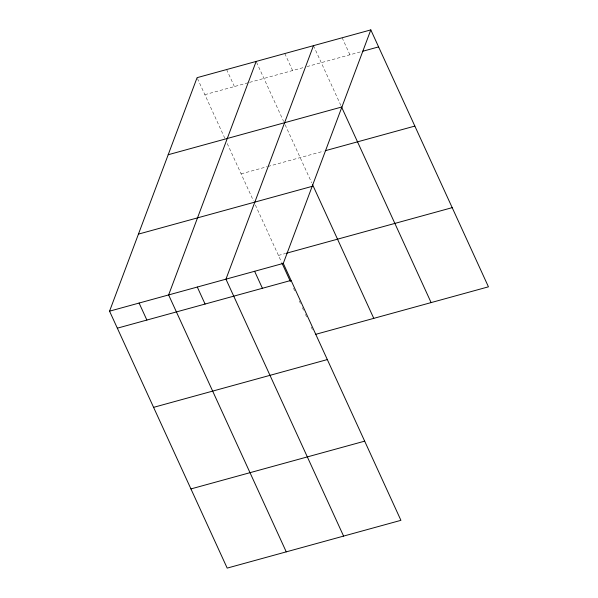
<?xml version="1.0" encoding="UTF-8"?>
<svg xmlns="http://www.w3.org/2000/svg" width="598" height="598" viewBox="0 0 598 598"><rect width="100%" height="100%" fill="white"/><g stroke="black" fill="none" stroke-linecap="round" stroke-linejoin="round"><path stroke-width="0.45" stroke-dasharray="2.99 2.24" d="M204.86 94.671L248.716 82.614M249.613 82.367L303.35 67.589M306.931 66.61L360.684 51.824M241.114 173.854L267.067 166.715M267.964 166.468L323.473 151.204M278.459 255.428L285.62 253.455M342.146 37.786L349.927 54.784M313.479 45.665L340.935 105.622M284.812 53.551L292.601 70.549M256.52 62.244L283.601 121.387M285.141 124.758L311.73 182.839M226.612 69.555L234.401 86.553M197.452 78.488L224.915 138.474M227.233 143.527L253.432 200.764M255.361 204.965L281.546 262.163M293.498 288.273L294.657 290.8M299.284 300.906L300.443 303.433M302.371 307.649L303.53 310.175M305.458 314.384L306.61 316.91M311.237 327.024L312.395 329.55"/><path stroke-width="0.9" d="M370.812 29.9L283.288 263.397L400.922 520.327L227.188 568.1L109.554 311.177L197.078 77.673L370.812 29.9L488.446 286.823L315.602 334.357M256.153 61.43L168.629 294.934L286.255 551.857M313.479 45.665L225.954 279.161L343.588 536.092M362.47 51.331L378.594 46.898M168.195 154.733L341.929 106.952M325.267 150.711L414.848 126.073M138.437 234.117L312.171 186.344M286.517 253.208L452.193 207.648M109.554 311.177L283.288 263.397M117.343 328.175L291.077 280.395M153.589 407.35L327.323 359.577M190.934 488.925L364.668 441.152M341.705 107.304L431.113 302.588M312.5 184.52L373.78 318.36M281.935 263.008L290.419 281.538M254.621 271.283L262.41 288.281M197.295 287.047L205.077 304.046M139.095 303.051L146.876 320.05"/></g></svg>
